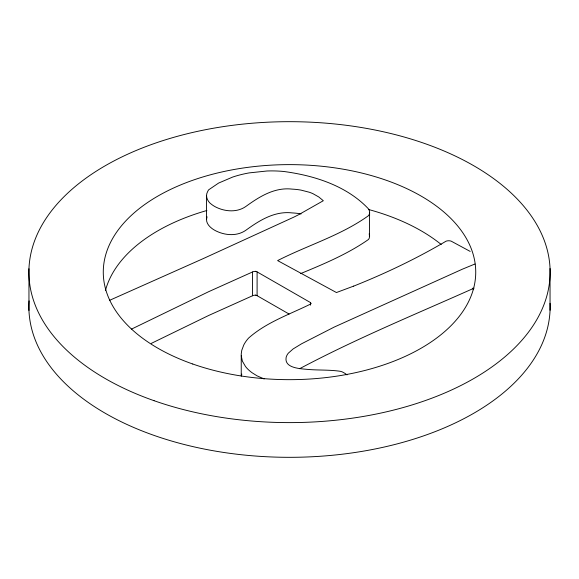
<?xml version="1.0" encoding="UTF-8"?>
<svg xmlns="http://www.w3.org/2000/svg" width="579" height="579" viewBox="0 0 579 579"><rect width="100%" height="100%" fill="white"/><g stroke="black" fill="none" stroke-linecap="round" stroke-linejoin="round"><path stroke-width="0.87" d="M300.566 273.621C323.9 263.973 347.661 254.043 368.389 239.547A12.448 7.187 0 0 0 369.388 237.745L369.612 212.37M369.619 212.37A18.506 10.69 0 0 0 368.497 208.903C346.85 185.881 314.455 175.553 283.855 171.493A72.708 41.977 0 0 0 267.013 170.993L249.18 172.897A80.307 46.363 0 0 0 232.729 177.036L218.601 183.073L208.657 189.818A35.594 20.547 0 0 0 207.629 191.606C204.944 196.209 207.644 201.847 211.798 204.553A29.218 16.871 0 0 0 216.749 207.514C225.774 211.719 237.122 212.457 245.634 206.623C259.24 196.766 274.489 187.046 292.163 189.123A41.406 23.905 0 0 1 301.087 190.129L309.309 192.242A34.595 19.968 0 0 1 313.036 193.726L318.754 196.954L323.321 200.718L299.032 214.491A241.537 139.452 0 0 1 293.734 217.176L203.634 258.422L109.482 300.371M206.551 195.333L206.551 219.123C206.24 222.922 208.947 226.179 211.798 228.35A29.218 16.871 0 0 0 216.749 231.303C225.774 235.515 237.122 236.246 245.634 230.42C259.24 220.563 274.489 210.836 292.163 212.913A41.406 23.905 0 0 1 301.087 213.926M369.605 212.696L369.388 213.955A12.448 7.187 0 0 1 368.389 215.75C340.799 235.544 307.637 245.235 277.623 260.593L336.442 292.54L353.675 286.106M206.551 219.123L207.058 216.778M310.858 303.649L310.872 303.577A2.019 1.165 0 0 1 310.626 304.047C289.594 314.433 266.282 322.322 248.543 338.129A67.063 38.721 0 0 0 243.81 344.889L241.776 350.281L241.24 353.928L241.24 375.959M241.421 375.894L241.776 374.07M299.604 368.714C356.165 338.65 415.592 314.252 474.049 288.161M151.285 343.398L208.715 315.454L252.502 295.775A5.312 3.069 0 0 1 253.667 295.341L255.44 295.138M131.44 329.147L208.715 291.664L252.502 271.985A5.312 3.069 0 0 1 253.667 271.551L255.44 271.341M264.133 378.934L257.054 375.843L252.039 372.717A50.547 29.182 0 0 1 245.568 366.608L242.391 361.158L241.24 355.759M470.184 251.416L451.128 241.125A4.958 2.866 0 0 0 446.047 241.197A629.67 363.532 0 0 1 353.682 286.113M310.894 303.577A3.619 2.084 0 0 0 310.402 302.52L257.098 271.898L257.098 295.688L289.095 314.057M347.009 374.895L345.974 374.077A37.049 21.394 0 0 0 345.041 373.426L342.544 372.036A11.189 6.463 0 0 0 340.423 371.32C329.241 369.619 317.784 370.408 306.523 369.308C299.415 368.628 284.123 367.882 286.149 357.337A26.511 15.307 0 0 1 287.155 354.905A25.664 14.815 0 0 1 288.371 353.139L293.133 348.934L301.63 343.76L334.134 327.113L462.418 269.17L474.049 264.371A44.402 25.635 0 0 1 475.019 264.031M550.043 268.518L550.05 310.279M310.431 302.513L310.431 305.155M252.502 271.985L252.502 295.775M28.95 268.721L28.957 310.482M255.462 271.298A3.148 1.817 0 0 1 257.076 271.906M255.462 295.087A3.148 1.817 0 0 1 257.076 295.703M369.134 233.923A18.506 10.69 0 0 1 369.619 236.167M550.043 303.28A260.615 150.468 0 0 1 287.423 457.316A260.615 150.468 0 0 1 29.088 300.885M105.4 290.651A186.228 107.52 0 0 1 206.884 210.495M368.722 209.547A186.228 107.52 0 0 1 441.22 244.504M472.877 288.11A186.228 107.52 0 0 1 473.347 289.703M154.086 400.704A260.615 150.468 0 0 0 550.05 275.575A260.615 150.468 0 0 0 164.364 140.161A260.615 150.468 0 0 0 154.086 400.704M192.735 364.01A186.228 107.52 0 0 0 475.685 274.598A186.228 107.52 0 0 0 200.081 177.833A186.228 107.52 0 0 0 192.735 364.01"/></g></svg>
